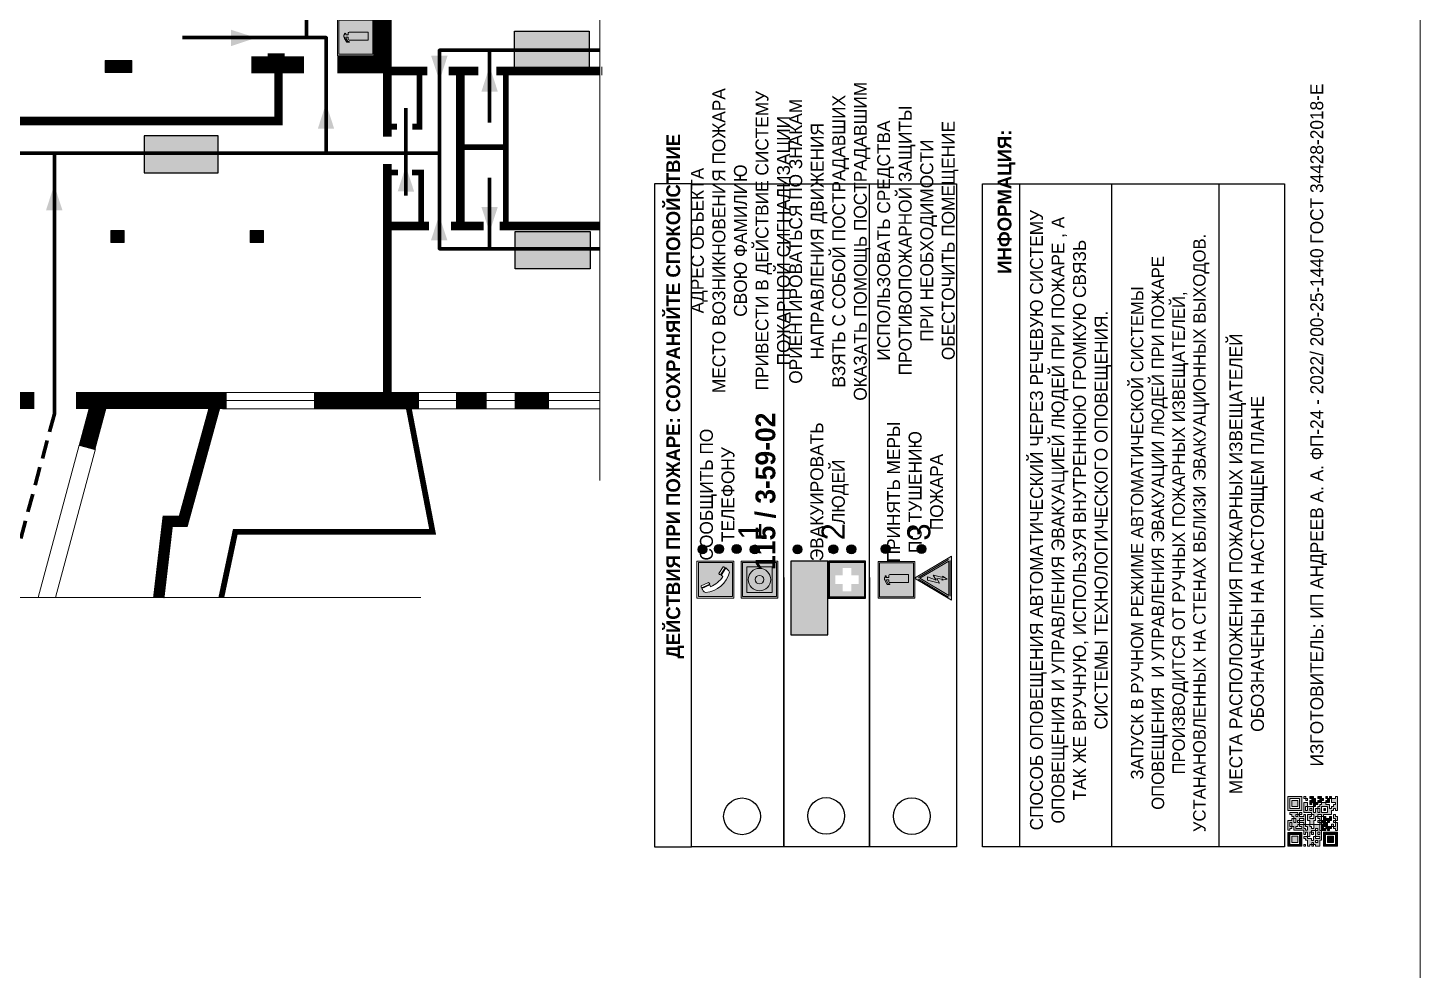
# Model space of a CAD drawing. Header units: millimetres. Extents: x 13114 to 67229, y 22859 to 38520.
# Drawn here: x 20644.9 to 20946.7, y 35564.2 to 35768.5 of the extents above; entities that cross this region are included whole.
import ezdxf

# ---------------------------------------------------------------- set-up
doc = ezdxf.new("R2010")
doc.units = ezdxf.units.MM
doc.linetypes.add('{ Wide Dash }', pattern=[12, 4, -2, 4, -2])
doc.layers.add('План_Штампы', color=7, linetype='Continuous')
doc.styles.add('обычный', font='arial.ttf')

# ---------------------------------------------------------------- blocks, each defined once
blk = doc.blocks.new('A$C32E8229D')
at = {"true_color": 0xffffff}
blk.add_hatch(color=7, dxfattribs=at).paths.add_polyline_path([(0, 0), (0, -8), (16, -8), (16, 0)])
h = blk.add_hatch(color=126)
h.paths.add_polyline_path([(0.2, -0.2), (15.8, -0.2), (15.8, -7.8), (0.2, -7.8)])
h.paths.add_polyline_path([(13.49, -2.05), (12.08, -2.05), (11.37, -2.63, 0.162397), (11.29, -2.84), (11.29, -3.63), (10.35, -3.63), (10.35, -4.05), (11.68, -4.05), (11.68, -3.48), (12.26, -4.28), (11.29, -5.1), (11.29, -6.78), (11.85, -6.78), (11.85, -5.44), (12.8, -4.64), (12.8, -5.94), (14.46, -5.94), (14.46, -5.39), (13.45, -5.39), (13.45, -3.97), (12.46, -2.59), (13.15, -2.59), (13.69, -3.34), (14.18, -3)], flags=16)
h.paths.add_polyline_path([(10.74, -1.82, 1), (11.8, -1.82, 1)], flags=16)
h.paths.add_polyline_path([(9.39, -3.59), (5.99, -3.59), (6.56, -3.03), (5.91, -3.03), (5.1, -3.83), (5.91, -4.64), (6.56, -4.64), (5.99, -4.09), (9.39, -4.09)], flags=16)
h.paths.add_polyline_path([(4.29, -1.08), (1.72, -1.08), (1.72, -6.6), (4.29, -6.6)], flags=16)
at = {"color": 126}
blk.add_lwpolyline([(16, -8), (0, -8), (0, 0), (16, 0)], close=True, dxfattribs=at)
blk = doc.blocks.new('A$C3E6D3DDE')
at = {"lineweight": 5}
h = blk.add_hatch(color=40, dxfattribs=at)
h.paths.add_polyline_path([(24.1, 1.45), (16.46, -11.35), (31.74, -11.35)])
h.paths.add_polyline_path([(24.09, -0.46), (30.03, -10.41), (18.14, -10.41)], flags=16)
h.paths.add_polyline_path([(24.54, -3.08), (23.41, -6.02), (25.13, -5.01), (24.33, -8.5), (24.82, -8.27), (23.79, -9.86), (23.4, -8.04), (23.8, -8.43), (24.04, -6.29), (22.39, -7.25), (23.44, -3.08)], flags=0)
h = blk.add_hatch(color=256, dxfattribs=at)
h.paths.add_polyline_path([(24.37, 0.03, 0.567511), (23.82, 0.03), (17.59, -10.4, 0.582454), (17.86, -10.88), (30.32, -10.88, 0.582149), (30.6, -10.4)])
h.paths.add_polyline_path([(24.09, -0.46), (18.14, -10.41), (30.03, -10.41)], flags=16)
h.paths.add_polyline_path([(24.54, -3.08), (23.41, -6.02), (25.13, -5.01), (24.33, -8.5), (24.82, -8.27), (23.79, -9.86), (23.4, -8.04), (23.8, -8.43), (24.04, -6.29), (22.39, -7.25), (23.44, -3.08)], flags=0)
h = blk.add_hatch(color=40, dxfattribs=at)
h.paths.add_polyline_path([(24.09, -0.46), (18.14, -10.41), (30.03, -10.41)])
h.paths.add_polyline_path([(24.82, -8.27), (23.79, -9.86), (23.4, -8.04), (23.8, -8.43), (24.04, -6.29), (22.39, -7.25), (23.44, -3.08), (24.54, -3.08), (23.41, -6.02), (25.13, -5.01), (24.33, -8.5)], flags=16)
at = {"color": 40, "lineweight": 5}
for p, q in [((16.46, -11.35), (24.1, 1.45)), ((24.1, 1.45), (31.74, -11.35))]:
    blk.add_line(p, q, dxfattribs=at)
at = {"lineweight": 5}
for p, q in [((17.59, -10.4), (23.82, 0.03)), ((24.37, 0.03), (30.6, -10.4)), ((18.14, -10.41), (24.09, -0.46)), ((23.44, -3.08), (22.39, -7.25)), ((23.41, -6.02), (24.54, -3.08)), ((24.54, -3.08), (23.44, -3.08)), ((24.09, -0.46), (30.03, -10.41)), ((22.39, -7.25), (24.04, -6.29)), ((23.8, -8.43), (23.4, -8.04)), ((23.4, -8.04), (23.79, -9.86)), ((25.13, -5.01), (23.41, -6.02)), ((23.79, -9.86), (24.82, -8.27)), ((24.04, -6.29), (23.8, -8.43)), ((24.33, -8.5), (25.13, -5.01)), ((24.82, -8.27), (24.33, -8.5)), ((17.86, -10.88), (30.32, -10.88)), ((18.14, -10.41), (30.03, -10.41))]:
    blk.add_line(p, q, dxfattribs=at)
at = {"color": 50, "lineweight": 5}
blk.add_line((31.74, -11.35), (16.46, -11.35), dxfattribs=at)
blk = doc.blocks.new('A$C456E1F9C')
at = {"lineweight": 5}
h = blk.add_hatch(color=242, dxfattribs=at)
h.paths.add_polyline_path([(0.51, -1.47), (0.51, -13.26), (12.29, -13.26), (12.29, -1.47)])
h.paths.add_polyline_path([(5.42, -4.95, -0.254479), (4.78, -5.4), (3.52, -2.53, -0.209735), (4.23, -2.4)], flags=16)
h.paths.add_polyline_path([(8.53, -8.6), (10.87, -10.17), (10.54, -10.76), (8.03, -9.13, -0.192251)], flags=16)
h.paths.add_polyline_path([(4.61, -5.49, 0.005518), (3.87, -5.72, 0.128647), (7.49, -10.01, 0.00809), (7.83, -9.33), (10.47, -10.97, -0.16736), (8.99, -12.25, -0.327862), (1.95, -3.95, -0.166952), (3.36, -2.62)], flags=16)
at = {"color": 242, "lineweight": 5}
for p, q in [((0, -13.77), (0, -0.97)), ((12.8, -0.97), (0, -0.97)), ((4.61, -5.49), (3.36, -2.62)), ((3.52, -2.53), (4.78, -5.4)), ((4.23, -2.4), (5.42, -4.95)), ((12.8, -13.77), (12.8, -0.97)), ((7.83, -9.33), (10.47, -10.97)), ((8.03, -9.13), (10.54, -10.76)), ((10.81, -10.12), (8.53, -8.6)), ((0, -13.77), (12.8, -13.77)), ((10.54, -10.76), (10.8, -10.3)), ((10.8, -10.3), (10.81, -10.12))]:
    blk.add_line(p, q, dxfattribs=at)
blk.add_lwpolyline([(0.51, -1.47), (12.29, -1.47), (12.29, -13.26), (0.51, -13.26)], close=True, dxfattribs=at)
for centre, radius, start, end in [((4.59, -5.34), 2.99, 114.2845, 152.1974), ((11.12, -3.31), 9.19, 183.9915, 256.6009), ((4.02, -3.27), 0.891, 76.3284, 123.7092), ((14.98, -39.1), 35.17, 107.1487, 108.4135), ((13.86, -0.94), 11.08, 205.5536, 234.8762), ((4.68, -4.59), 0.824, 276.9621, 334.0723), ((-13.31, 0.8), 23.44, 332.5487, 334.4027), ((8.94, -9.5), 0.989, 114.4092, 157.9388), ((7.87, -9.46), 3, 291.9291, 329.9329)]:
    blk.add_arc(centre, radius, start, end, dxfattribs=at)
blk = doc.blocks.new('A$C54414219')
at = {"true_color": 0xffffff}
h = blk.add_hatch(color=7, dxfattribs=at)
h.paths.add_polyline_path([(2.39, -9.45), (2.39, -18.3), (11.23, -18.3), (11.23, -9.45)], flags=0)
h.paths.add_polyline_path([(10.71, -13.87, -1), (2.92, -13.87, -1)], flags=0)
h.paths.add_polyline_path([(8.3, -13.87, -1), (5.33, -13.87, -1)], flags=0)
h.paths.add_polyline_path([(0.41, -7.47), (0.41, -20.27), (13.21, -20.27), (13.21, -7.47)])
h.paths.add_polyline_path([(0.92, -19.77), (12.71, -19.77), (12.71, -7.98), (0.92, -7.98)], flags=16)
h.paths.add_polyline_path([(11.23, -9.45), (11.23, -18.3), (2.39, -18.3), (2.39, -9.45)], flags=0)
at = {"lineweight": 5}
h = blk.add_hatch(color=242, dxfattribs=at)
h.paths.add_polyline_path([(12.71, -7.98), (0.92, -7.98), (0.92, -19.77), (12.71, -19.77)])
h.paths.add_polyline_path([(11.23, -18.3), (2.39, -18.3), (2.39, -9.45), (11.23, -9.45)], flags=16)
h.paths.add_polyline_path([(10.71, -13.87, -1), (2.92, -13.87, -1)], flags=0)
h.paths.add_polyline_path([(8.3, -13.87, -1), (5.33, -13.87, -1)], flags=0)
at = {"true_color": 0xffffff}
h = blk.add_hatch(color=7, dxfattribs=at)
h.paths.add_polyline_path([(2.39, -9.45), (2.39, -18.3), (11.23, -18.3), (11.23, -9.45)])
h.paths.add_polyline_path([(10.71, -13.87, -1), (2.92, -13.87, -1)], flags=16)
h.paths.add_polyline_path([(8.3, -13.87, -1), (5.33, -13.87, -1)], flags=0)
at = {"lineweight": 5}
h = blk.add_hatch(color=242, dxfattribs=at)
h.paths.add_polyline_path([(2.92, -13.87, 1), (10.71, -13.87, 1)])
h.paths.add_polyline_path([(8.3, -13.87, -1), (5.33, -13.87, -1)], flags=16)
at = {"color": 242, "lineweight": 5}
for p, q in [((0.41, -20.27), (0.41, -7.47)), ((0.41, -7.47), (13.21, -7.47)), ((0.41, -7.47), (13.21, -7.47)), ((13.21, -20.27), (13.21, -7.47)), ((0.41, -20.27), (13.21, -20.27))]:
    blk.add_line(p, q, dxfattribs=at)
for points in [[(0.92, -7.98), (12.71, -7.98), (12.71, -19.77), (0.92, -19.77)], [(2.39, -9.45), (11.23, -9.45), (11.23, -18.3), (2.39, -18.3)]]:
    blk.add_lwpolyline(points, close=True, dxfattribs=at)
for radius in [3.89, 1.49]:
    blk.add_circle((6.81, -13.87), radius, dxfattribs=at)
blk = doc.blocks.new('A$C18900ED3')
h = blk.add_hatch(color=126)
h.paths.add_polyline_path([(-0.18, -0.18), (-7.02, -0.18), (-7.02, -7.02), (-0.18, -7.02)])
h.paths.add_polyline_path([(-5.89, -4.46), (-5.89, -2.77), (-4.46, -2.77), (-4.46, -1.31), (-2.77, -1.31), (-2.77, -2.77), (-1.33, -2.77), (-1.33, -4.46), (-2.77, -4.46), (-2.77, -5.89), (-4.46, -5.89), (-4.46, -4.46)], flags=16)
at = {"color": 126}
for p, q in [((-7.2, 0), (-7.2, -7.2)), ((0, 0), (-7.2, 0)), ((0, -7.2), (0, 0)), ((-7.02, -7.02), (-7.02, -0.18)), ((-7.02, -0.18), (-0.18, -0.18)), ((-0.18, -0.18), (-0.18, -7.02)), ((-7.2, -7.2), (0, -7.2)), ((-0.18, -7.02), (-7.02, -7.02))]:
    blk.add_line(p, q, dxfattribs=at)
blk = doc.blocks.new('A$C3AD82952')
at = {"true_color": 0xf5f5ff}
h = blk.add_hatch(color=7, dxfattribs=at)
h.dxf.hatch_style = 1
h.paths.add_polyline_path([(8.21, 8.73, 0.414214), (7.89, 9.05), (7.22, 9.05), (7.22, 9.92), (7.59, 9.92, 1), (7.57, 10.36), (7.22, 10.36), (7.22, 10.6), (6.43, 10.6), (6.43, 10.36), (6.01, 10.36), (4.74, 9.59), (4.74, 8.69), (4.98, 8.73), (4.98, 9.26), (6.12, 9.91), (6.43, 9.91), (6.43, 9.05), (5.76, 9.05, 0.414214), (5.44, 8.73), (5.44, 2.2), (8.21, 2.2)], flags=0)
h.paths.add_polyline_path([(12.8, 12.8), (0, 12.8), (0, 0), (12.8, 0)])
h.paths.add_polyline_path([(0.51, 12.29), (12.29, 12.29), (12.29, 0.51), (0.51, 0.51)], flags=16)
h.paths.add_polyline_path([(4.74, 9.59), (6.01, 10.36), (6.43, 10.36), (6.43, 10.6), (7.22, 10.6), (7.22, 10.36), (7.59, 10.36, -0.94586), (7.59, 9.92), (7.22, 9.92), (7.22, 9.05), (7.89, 9.05, -0.414214), (8.21, 8.73), (8.21, 2.2), (5.44, 2.2), (5.44, 8.73, -0.414214), (5.76, 9.05), (6.43, 9.05), (6.43, 9.91), (6.12, 9.91), (4.98, 9.26), (4.98, 8.73), (4.74, 8.69)], flags=0)
h = blk.add_hatch(color=242)
h.dxf.hatch_style = 1
h.paths.add_polyline_path([(12.29, 12.29), (0.51, 12.29), (0.51, 0.51), (12.29, 0.51)])
h.paths.add_polyline_path([(4.74, 8.69), (4.74, 9.59), (6.01, 10.36), (6.43, 10.36), (6.43, 10.6), (7.22, 10.6), (7.22, 10.36), (7.59, 10.36, -0.94586), (7.59, 9.92), (7.22, 9.92), (7.22, 9.05), (7.89, 9.05, -0.414214), (8.21, 8.73), (8.21, 2.2), (5.44, 2.2), (5.44, 8.73, -0.414214), (5.76, 9.05), (6.43, 9.05), (6.43, 9.91), (6.12, 9.91), (4.98, 9.26), (4.98, 8.73)], flags=16)
h = blk.add_hatch(color=7, dxfattribs=at)
h.dxf.hatch_style = 1
h.paths.add_polyline_path([(8.21, 8.73, 0.414214), (7.89, 9.05), (7.22, 9.05), (7.22, 9.92), (7.59, 9.92, 1), (7.57, 10.36), (7.22, 10.36), (7.22, 10.6), (6.43, 10.6), (6.43, 10.36), (6.01, 10.36), (4.74, 9.59), (4.74, 8.69), (4.98, 8.73), (4.98, 9.26), (6.12, 9.91), (6.43, 9.91), (6.43, 9.05), (5.76, 9.05, 0.414214), (5.44, 8.73), (5.44, 2.2), (8.21, 2.2)])
at = {"color": 242, "lineweight": 5}
for p, q in [((0, 0), (0, 12.8)), ((0, 12.8), (12.8, 12.8)), ((6.01, 10.36), (4.74, 9.59)), ((4.98, 9.26), (6.12, 9.91)), ((6.01, 10.36), (6.43, 10.36)), ((6.12, 9.91), (6.43, 9.91)), ((7.22, 10.6), (6.43, 10.6)), ((6.43, 10.6), (6.43, 10.36)), ((6.43, 9.91), (6.43, 9.05)), ((7.22, 10.36), (7.22, 10.6)), ((7.59, 10.36), (7.22, 10.36)), ((7.22, 9.05), (7.22, 9.92)), ((7.59, 9.92), (7.22, 9.92)), ((12.8, 0), (12.8, 12.8)), ((4.74, 9.59), (4.74, 8.69)), ((4.74, 8.69), (4.98, 8.73)), ((4.98, 8.73), (4.98, 9.26)), ((5.44, 2.2), (5.44, 8.73)), ((5.76, 9.05), (6.43, 9.05)), ((7.89, 9.05), (7.22, 9.05)), ((8.21, 2.2), (8.21, 8.73)), ((0, 0), (12.8, 0)), ((5.44, 2.2), (8.21, 2.2))]:
    blk.add_line(p, q, dxfattribs=at)
blk.add_lwpolyline([(0.51, 12.29), (12.29, 12.29), (12.29, 0.51), (0.51, 0.51)], close=True, dxfattribs=at)
for centre, radius, start, end in [((7.58, 10.14), 0.223, 273.1875, 86.8125), ((5.76, 8.73), 0.32, 90, 180), ((7.89, 8.73), 0.32, 0, 90)]:
    blk.add_arc(centre, radius, start, end, dxfattribs=at)
blk = doc.blocks.new('QR')
at = {"lineweight": 0}
h = blk.add_hatch(color=256, dxfattribs=at)
h.dxf.hatch_style = 1
h.paths.add_polyline_path([(9241.16, 2687.38), (9242.01, 2687.38), (9242.01, 2687.83), (9241.59, 2687.83), (9241.59, 2688.68), (9239.45, 2688.68), (9239.45, 2688.25), (9239.86, 2688.25), (9239.86, 2687.83), (9240.29, 2687.83), (9240.29, 2688.25), (9241.16, 2688.25), (9241.16, 2687.83), (9240.29, 2687.83), (9240.29, 2687.38), (9239.45, 2687.38), (9239.45, 2685.22), (9238.57, 2685.22), (9238.57, 2684.8), (9239.02, 2684.8), (9239.02, 2684.37), (9238.13, 2684.37), (9238.13, 2683.92), (9239.02, 2683.92), (9239.02, 2683.5), (9239.44, 2683.5), (9239.44, 2682.64), (9239.87, 2682.64), (9239.87, 2682.18), (9239.44, 2682.18), (9239.44, 2682.64), (9238.13, 2682.64), (9238.13, 2681.76), (9237.71, 2681.76), (9237.71, 2682.64), (9238.13, 2682.64), (9238.13, 2683.07), (9237.27, 2683.07), (9237.27, 2683.51), (9237.71, 2683.51), (9237.71, 2684.37), (9238.13, 2684.37), (9238.13, 2685.22), (9237.71, 2685.22), (9237.71, 2684.8), (9237.28, 2684.8), (9237.28, 2684.38), (9235.98, 2684.38), (9235.98, 2683.92), (9236.4, 2683.92), (9236.4, 2683.49), (9236.84, 2683.49), (9236.84, 2683.07), (9236.4, 2683.07), (9236.4, 2682.64), (9235.98, 2682.64), (9235.98, 2681.76), (9237.29, 2681.76), (9237.29, 2681.33), (9239.43, 2681.33), (9239.43, 2681.76), (9240.74, 2681.76), (9240.74, 2683.05), (9239.87, 2683.05), (9239.87, 2683.5), (9240.29, 2683.5), (9240.29, 2683.91), (9240.74, 2683.91), (9240.74, 2684.81), (9240.29, 2684.81), (9240.29, 2684.79), (9240.29, 2684.37), (9239.45, 2684.37), (9239.45, 2684.8), (9239.87, 2684.8), (9239.87, 2685.21), (9240.74, 2685.21), (9240.74, 2686.1), (9240.29, 2686.1), (9240.29, 2685.64), (9239.86, 2685.64), (9239.86, 2686.95), (9240.29, 2686.95), (9240.29, 2686.52), (9240.74, 2686.52), (9240.74, 2686.1), (9241.16, 2686.1), (9241.16, 2686.53), (9241.59, 2686.53), (9241.59, 2686.1), (9242.02, 2686.1), (9242.02, 2685.21), (9241.59, 2685.21), (9241.59, 2686.1), (9241.16, 2686.1), (9241.16, 2685.21), (9240.74, 2685.21), (9240.74, 2684.81), (9242.89, 2684.81), (9242.89, 2685.22), (9242.47, 2685.22), (9242.47, 2686.11), (9242.89, 2686.11), (9242.89, 2686.52), (9242.46, 2686.52), (9242.46, 2686.95), (9242.89, 2686.95), (9242.89, 2686.52), (9243.32, 2686.52), (9243.32, 2688.26), (9242.9, 2688.26), (9242.9, 2687.83), (9242.47, 2687.83), (9242.47, 2687.38), (9242.01, 2687.38), (9242.01, 2686.94), (9241.16, 2686.94)])
h.paths.add_polyline_path([(9239.02, 2682.18), (9239.02, 2681.76), (9238.54, 2681.76), (9238.54, 2682.18)], flags=16)
h.paths.add_polyline_path([(9237.27, 2682.65), (9237.27, 2682.19), (9236.83, 2682.19), (9236.83, 2682.65)], flags=16)
h = blk.add_hatch(color=256, dxfattribs=at)
h.dxf.hatch_style = 1
h.paths.add_polyline_path([(9238.15, 2687.83), (9236.83, 2687.83), (9236.83, 2686.52), (9238.15, 2686.52)], flags=0)
h.paths.add_polyline_path([(9239.01, 2685.65), (9239.01, 2688.68), (9235.98, 2688.68), (9235.98, 2685.65)])
h.paths.add_polyline_path([(9236.41, 2686.1), (9236.41, 2688.26), (9238.56, 2688.26), (9238.56, 2686.1)], flags=16)
h.paths.add_polyline_path([(9236.83, 2686.52), (9236.83, 2687.83), (9238.15, 2687.83), (9238.15, 2686.52)], flags=0)
h = blk.add_hatch(color=256, dxfattribs=at)
h.dxf.hatch_style = 1
h.paths.add_polyline_path([(9243.32, 2686.11), (9242.89, 2686.11), (9242.89, 2685.64), (9243.32, 2685.64)])
h.paths.add_polyline_path([(9239.02, 2683.07), (9239.02, 2683.5), (9238.56, 2683.5), (9238.56, 2683.07)])
h.paths.add_polyline_path([(9236.4, 2684.8), (9236.4, 2685.22), (9235.98, 2685.22), (9235.98, 2684.8)])
h.paths.add_polyline_path([(9236.4, 2683.07), (9236.4, 2683.49), (9235.98, 2683.49), (9235.98, 2683.07)])
h = blk.add_hatch(color=256, dxfattribs=at)
h.dxf.hatch_style = 1
h.paths.add_polyline_path([(9238.15, 2686.52), (9238.15, 2687.83), (9236.83, 2687.83), (9236.83, 2686.52)])
h.paths.add_polyline_path([(9245.91, 2686.52), (9245.91, 2687.83), (9244.59, 2687.83), (9244.59, 2686.52)], flags=0)
h.paths.add_polyline_path([(9246.77, 2685.65), (9246.77, 2688.68), (9243.74, 2688.68), (9243.74, 2685.65)])
h.paths.add_polyline_path([(9244.17, 2686.1), (9244.17, 2688.26), (9246.32, 2688.26), (9246.32, 2686.1)], flags=16)
h.paths.add_polyline_path([(9244.59, 2686.52), (9244.59, 2687.83), (9245.91, 2687.83), (9245.91, 2686.52)], flags=0)
h = blk.add_hatch(color=256, dxfattribs=at)
h.dxf.hatch_style = 1
h.paths.add_polyline_path([(9240.75, 2681.76), (9240.75, 2681.35), (9241.17, 2681.35), (9241.17, 2681.76)])
h.paths.add_polyline_path([(9241.6, 2682.18), (9241.17, 2682.18), (9241.17, 2681.76), (9241.6, 2681.76)])
h.paths.add_polyline_path([(9242.47, 2681.34), (9242.47, 2682.19), (9242.02, 2682.19), (9242.02, 2681.76), (9241.6, 2681.76), (9241.6, 2681.34)])
h.paths.add_polyline_path([(9239.87, 2678.3), (9239.44, 2678.3), (9239.44, 2677.89), (9241.17, 2677.89), (9241.17, 2678.3), (9240.28, 2678.3), (9240.28, 2678.73), (9239.87, 2678.73)])
h.paths.add_polyline_path([(9240.75, 2678.73), (9240.75, 2679.19), (9240.28, 2679.19), (9240.28, 2678.73)])
h.paths.add_polyline_path([(9241.6, 2678.73), (9241.17, 2678.73), (9241.17, 2678.3), (9241.6, 2678.3)])
h.paths.add_polyline_path([(9242.02, 2678.3), (9241.6, 2678.3), (9241.6, 2677.89), (9242.48, 2677.89), (9242.48, 2678.31), (9242.9, 2678.31), (9242.9, 2678.73), (9242.02, 2678.73)])
h.paths.add_polyline_path([(9246.36, 2684.37), (9246.36, 2684.79), (9245.93, 2684.79), (9245.93, 2684.37)])
h.paths.add_polyline_path([(9246.78, 2685.2), (9246.36, 2685.2), (9246.36, 2684.79), (9246.78, 2684.79)])
h.paths.add_polyline_path([(9245.91, 2687.83), (9244.59, 2687.83), (9244.59, 2686.52), (9245.91, 2686.52)])
h = blk.add_hatch(color=256, dxfattribs=at)
h.dxf.hatch_style = 1
h.paths.add_polyline_path([(9243.32, 2682.64), (9243.32, 2683.07), (9244.62, 2683.07), (9244.62, 2684.37), (9243.74, 2684.37), (9243.74, 2684.8), (9244.62, 2684.8), (9244.62, 2684.37), (9245.48, 2684.37), (9245.48, 2685.22), (9243.32, 2685.22), (9243.32, 2683.5), (9242.89, 2683.5), (9242.89, 2683.06), (9242.01, 2683.06), (9242.01, 2683.91), (9242.47, 2683.91), (9242.47, 2683.5), (9242.89, 2683.5), (9242.89, 2684.38), (9241.59, 2684.38), (9241.59, 2683.91), (9240.74, 2683.91), (9240.74, 2683.05), (9241.59, 2683.05), (9241.59, 2682.64), (9242.47, 2682.64), (9242.47, 2682.19), (9242.91, 2682.19), (9242.91, 2681.34), (9242.48, 2681.34), (9242.48, 2680.91), (9242.91, 2680.91), (9242.91, 2679.17), (9243.75, 2679.17), (9243.75, 2678.73), (9244.2, 2678.73), (9244.2, 2678.3), (9243.75, 2678.3), (9243.75, 2677.88), (9246.78, 2677.88), (9246.78, 2678.3), (9246.35, 2678.3), (9246.35, 2679.19), (9245.48, 2679.19), (9245.48, 2678.31), (9245.05, 2678.31), (9245.05, 2678.73), (9244.62, 2678.73), (9244.62, 2679.19), (9244.2, 2679.19), (9244.2, 2679.61), (9245.05, 2679.61), (9245.05, 2680.46), (9245.48, 2680.46), (9245.48, 2681.34), (9245.04, 2681.34), (9245.04, 2681.76), (9244.63, 2681.76), (9244.63, 2682.19), (9244.21, 2682.19), (9244.21, 2681.76), (9243.32, 2681.76), (9243.32, 2682.19), (9244.21, 2682.19), (9244.21, 2682.64)])
h.paths.add_polyline_path([(9243.75, 2683.49), (9243.75, 2683.92), (9244.21, 2683.92), (9244.21, 2683.49)], flags=16)
h.paths.add_polyline_path([(9243.32, 2681.34), (9244.63, 2681.34), (9244.63, 2680.04), (9243.32, 2680.04)], flags=16)
h.paths.add_polyline_path([(9243.76, 2680.89), (9244.18, 2680.89), (9244.18, 2680.48), (9243.76, 2680.48)], flags=0)
h = blk.add_hatch(color=256, dxfattribs=at)
h.dxf.hatch_style = 1
h.paths.add_polyline_path([(9246.36, 2683.07), (9246.78, 2683.07), (9246.78, 2683.92), (9246.36, 2683.92), (9246.36, 2683.49), (9245.92, 2683.49), (9245.92, 2683.92), (9245.06, 2683.92), (9245.06, 2683.49), (9245.48, 2683.49), (9245.48, 2683.07), (9244.62, 2683.07), (9244.62, 2682.65), (9245.05, 2682.65), (9245.05, 2682.18), (9245.48, 2682.18), (9245.48, 2682.65), (9246.36, 2682.65)])
h.paths.add_polyline_path([(9246.78, 2682.18), (9246.36, 2682.18), (9246.36, 2681.75), (9245.92, 2681.75), (9245.92, 2682.18), (9245.48, 2682.18), (9245.48, 2681.34), (9245.48, 2681.34), (9245.94, 2681.34), (9245.94, 2680.91), (9246.36, 2680.91), (9246.36, 2681.34), (9246.78, 2681.34)])
h = blk.add_hatch(color=256, dxfattribs=at)
h.dxf.hatch_style = 1
h.paths.add_polyline_path([(9235.98, 2680.9), (9235.98, 2677.86), (9239.02, 2677.86), (9239.02, 2680.9)])
h.paths.add_polyline_path([(9238.57, 2680.48), (9238.57, 2678.32), (9236.41, 2678.32), (9236.41, 2680.48)], flags=16)
h.paths.add_polyline_path([(9238.15, 2680.05), (9238.15, 2678.74), (9236.83, 2678.74), (9236.83, 2680.05)], flags=0)
h = blk.add_hatch(color=256, dxfattribs=at)
h.dxf.hatch_style = 1
h.paths.add_polyline_path([(9238.15, 2680.05), (9236.83, 2680.05), (9236.83, 2678.74), (9238.15, 2678.74)])
h = blk.add_hatch(color=256, dxfattribs=at)
h.dxf.hatch_style = 1
h.paths.add_polyline_path([(9242.02, 2680.46), (9242.48, 2680.46), (9242.48, 2680.91), (9241.58, 2680.91), (9241.58, 2681.35), (9241.17, 2681.35), (9241.17, 2680.91), (9240.75, 2680.91), (9240.75, 2681.33), (9239.43, 2681.33), (9239.43, 2680.46), (9239.86, 2680.46), (9239.86, 2680.92), (9240.3, 2680.92), (9240.3, 2680.46), (9239.86, 2680.46), (9239.86, 2680.04), (9239.44, 2680.04), (9239.44, 2679.62), (9239.86, 2679.62), (9239.86, 2679.19), (9240.29, 2679.19), (9240.29, 2680.03), (9241.18, 2680.03), (9241.18, 2680.47), (9241.6, 2680.47), (9241.6, 2680.03), (9241.18, 2680.03), (9241.18, 2679.61), (9241.6, 2679.61), (9241.6, 2679.19), (9242.47, 2679.19), (9242.47, 2679.6), (9242.02, 2679.6)])
h = blk.add_hatch(color=256, dxfattribs=at)
h.dxf.hatch_style = 1
h.paths.add_polyline_path([(9244.18, 2680.48), (9244.18, 2680.89), (9243.76, 2680.89), (9243.76, 2680.48)])
h = blk.add_hatch(color=256, dxfattribs=at)
h.dxf.hatch_style = 1
h.paths.add_polyline_path([(9245.93, 2680.04), (9245.93, 2680.46), (9245.48, 2680.46), (9245.48, 2679.62), (9246.35, 2679.62), (9246.35, 2680.04)])
h.paths.add_polyline_path([(9246.78, 2680.04), (9246.78, 2680.46), (9246.35, 2680.46), (9246.35, 2680.04)])
h.paths.add_polyline_path([(9246.78, 2679.18), (9246.78, 2679.62), (9246.35, 2679.62), (9246.35, 2679.18)])
for points in [[(9237.71, 2685.22), (9238.13, 2685.22), (9238.13, 2684.37), (9237.71, 2684.37), (9237.71, 2683.51), (9237.27, 2683.51), (9237.27, 2683.07), (9238.13, 2683.07), (9238.13, 2682.64), (9237.71, 2682.64), (9237.71, 2681.76), (9238.13, 2681.76), (9238.13, 2682.64), (9239.44, 2682.64), (9239.44, 2683.5), (9239.02, 2683.5), (9239.02, 2683.07), (9238.56, 2683.07), (9238.56, 2683.5), (9239.02, 2683.5), (9239.02, 2683.92), (9238.13, 2683.92), (9238.13, 2684.37), (9239.02, 2684.37), (9239.02, 2684.8), (9238.57, 2684.8), (9238.57, 2685.22), (9239.45, 2685.22), (9239.45, 2687.38), (9240.29, 2687.38), (9240.29, 2687.83), (9239.86, 2687.83), (9239.86, 2688.25), (9239.45, 2688.25), (9239.45, 2688.68), (9241.59, 2688.68), (9241.59, 2687.83), (9242.01, 2687.83), (9242.01, 2687.38), (9242.47, 2687.38), (9242.47, 2687.83), (9242.9, 2687.83), (9242.9, 2688.26), (9243.32, 2688.26), (9243.32, 2686.52), (9242.89, 2686.52), (9242.89, 2686.11), (9243.32, 2686.11), (9243.32, 2685.64), (9242.89, 2685.64), (9242.89, 2686.11), (9242.47, 2686.11), (9242.47, 2685.22), (9242.89, 2685.22), (9242.89, 2684.81), (9240.74, 2684.81), (9240.74, 2683.91), (9241.59, 2683.91), (9241.59, 2684.38), (9242.89, 2684.38), (9242.89, 2683.5), (9242.47, 2683.5), (9242.47, 2683.91), (9242.01, 2683.91), (9242.01, 2683.06), (9242.89, 2683.06), (9242.89, 2683.5), (9243.32, 2683.5), (9243.32, 2685.22), (9245.48, 2685.22), (9245.48, 2684.37), (9244.62, 2684.37), (9244.62, 2683.07), (9245.48, 2683.07), (9245.48, 2683.49), (9245.06, 2683.49), (9245.06, 2683.92), (9245.92, 2683.92), (9245.92, 2683.49), (9246.36, 2683.49), (9246.36, 2683.92), (9246.78, 2683.92), (9246.78, 2683.07), (9246.36, 2683.07), (9246.36, 2682.65), (9245.48, 2682.65), (9245.48, 2682.18), (9245.92, 2682.18), (9245.92, 2681.75), (9246.36, 2681.75), (9246.36, 2682.18), (9246.78, 2682.18), (9246.78, 2681.34), (9246.36, 2681.34), (9246.36, 2680.91), (9245.94, 2680.91), (9245.94, 2681.34), (9245.48, 2681.34), (9245.48, 2680.46), (9245.93, 2680.46), (9245.93, 2680.04), (9246.35, 2680.04), (9246.35, 2680.46), (9246.78, 2680.46), (9246.78, 2680.04), (9246.78, 2680.04), (9246.35, 2680.04), (9246.35, 2679.62), (9246.78, 2679.62), (9246.78, 2679.18), (9246.35, 2679.18), (9246.35, 2678.3), (9246.78, 2678.3), (9246.78, 2677.88), (9243.75, 2677.88), (9243.75, 2678.3), (9244.2, 2678.3), (9244.2, 2678.73), (9243.75, 2678.73), (9243.75, 2679.17), (9242.91, 2679.17), (9242.91, 2680.91), (9242.48, 2680.91), (9242.48, 2680.46), (9242.02, 2680.46), (9242.02, 2679.6), (9242.47, 2679.6), (9242.47, 2679.19), (9241.6, 2679.19), (9241.6, 2679.61), (9241.18, 2679.61), (9241.18, 2680.03), (9240.29, 2680.03), (9240.29, 2679.19), (9240.75, 2679.19), (9240.75, 2678.73), (9240.28, 2678.73), (9240.28, 2678.3), (9241.17, 2678.3), (9241.17, 2678.73), (9241.6, 2678.73), (9241.6, 2678.3), (9242.02, 2678.3), (9242.02, 2678.73), (9242.9, 2678.73), (9242.9, 2678.31), (9242.48, 2678.31), (9242.48, 2677.89), (9241.6, 2677.89), (9241.6, 2678.3), (9241.17, 2678.3), (9241.17, 2677.89), (9239.44, 2677.89), (9239.44, 2678.3), (9239.87, 2678.3), (9239.87, 2678.73), (9240.28, 2678.73), (9240.28, 2679.19), (9240.29, 2679.19), (9239.86, 2679.19), (9239.86, 2679.62), (9239.44, 2679.62), (9239.44, 2680.04), (9239.86, 2680.04), (9239.86, 2680.46), (9239.43, 2680.46), (9239.43, 2681.33), (9237.29, 2681.33), (9237.29, 2681.76), (9235.98, 2681.76), (9235.98, 2682.64), (9236.4, 2682.64), (9236.4, 2683.07), (9235.98, 2683.07), (9235.98, 2683.49), (9236.4, 2683.49), (9236.4, 2683.92), (9235.98, 2683.92), (9235.98, 2684.38), (9237.28, 2684.38), (9237.28, 2684.8), (9237.71, 2684.8), (9237.71, 2685.22), (9237.92, 2685.22)], [(9240.74, 2686.1), (9240.74, 2686.52), (9240.29, 2686.52), (9240.29, 2686.95), (9239.86, 2686.95), (9239.86, 2685.64), (9240.29, 2685.64), (9240.29, 2686.1), (9240.74, 2686.1), (9240.74, 2686.52)], [(9240.74, 2683.05), (9240.74, 2681.76), (9239.43, 2681.76), (9239.43, 2681.33), (9240.75, 2681.33), (9240.75, 2681.35), (9240.75, 2680.91), (9241.17, 2680.91), (9241.17, 2681.35), (9241.58, 2681.35), (9241.58, 2680.91), (9242.48, 2680.91), (9242.48, 2681.34), (9242.91, 2681.34), (9242.91, 2682.19), (9242.47, 2682.19), (9242.47, 2682.64), (9241.59, 2682.64), (9241.59, 2683.05), (9240.74, 2683.05)], [(9240.74, 2685.21), (9239.87, 2685.21), (9239.87, 2684.8), (9239.45, 2684.8), (9239.45, 2684.37), (9240.29, 2684.37), (9240.29, 2684.79), (9240.29, 2684.81), (9240.74, 2684.81), (9240.74, 2685.21), (9239.87, 2685.21)], [(9240.74, 2683.91), (9240.29, 2683.91), (9240.29, 2683.5), (9239.87, 2683.5), (9239.87, 2683.05), (9240.74, 2683.05), (9240.74, 2683.91)], [(9244.62, 2683.07), (9243.32, 2683.07), (9243.32, 2682.64), (9244.21, 2682.64), (9244.21, 2682.19), (9243.32, 2682.19), (9243.32, 2681.76), (9244.21, 2681.76), (9244.21, 2682.19), (9244.63, 2682.19), (9244.63, 2681.76), (9245.04, 2681.76), (9245.04, 2681.34), (9245.48, 2681.34)], [(9244.62, 2684.37), (9244.62, 2684.8), (9243.74, 2684.8), (9243.74, 2684.37), (9244.62, 2684.37)], [(9245.48, 2682.18), (9245.05, 2682.18), (9245.05, 2682.65), (9244.62, 2682.65), (9244.62, 2683.07)], [(9239.86, 2680.46), (9239.86, 2680.92), (9240.3, 2680.92), (9240.3, 2680.46), (9239.86, 2680.46)], [(9241.6, 2681.76), (9242.02, 2681.76), (9242.02, 2682.19), (9242.47, 2682.19), (9242.47, 2681.34), (9241.6, 2681.34), (9241.6, 2681.76)], [(9245.48, 2680.46), (9245.05, 2680.46), (9245.05, 2679.61), (9244.2, 2679.61), (9244.2, 2679.19), (9244.62, 2679.19), (9244.62, 2678.73), (9245.05, 2678.73), (9245.05, 2678.31), (9245.48, 2678.31), (9245.48, 2679.19), (9246.35, 2679.19), (9246.35, 2679.07)], [(9245.48, 2682.18), (9245.48, 2681.34)], [(9246.35, 2679.62), (9245.48, 2679.62), (9245.48, 2680.46)], [(9245.48, 2680.46), (9245.48, 2679.62), (9246.35, 2679.62), (9246.35, 2680.04), (9245.93, 2680.04), (9245.93, 2680.46), (9245.48, 2680.46), (9245.48, 2679.62)], [(9246.35, 2679.62), (9246.35, 2679.18)]]:
    blk.add_lwpolyline(points, dxfattribs=at)
for points in [[(9235.98, 2685.65), (9239.01, 2685.65), (9239.01, 2688.68), (9235.98, 2688.68)], [(9236.41, 2688.26), (9238.56, 2688.26), (9238.56, 2686.1), (9236.41, 2686.1)], [(9236.83, 2687.83), (9238.15, 2687.83), (9238.15, 2686.52), (9236.83, 2686.52)], [(9240.29, 2687.83), (9241.16, 2687.83), (9241.16, 2688.25), (9240.29, 2688.25)], [(9240.29, 2688.25), (9241.16, 2688.25), (9241.16, 2687.83), (9240.29, 2687.83)], [(9241.16, 2686.1), (9240.74, 2686.1), (9240.74, 2685.21), (9241.16, 2685.21)], [(9242.01, 2687.38), (9241.16, 2687.38), (9241.16, 2686.94), (9242.01, 2686.94)], [(9241.16, 2687.38), (9242.01, 2687.38), (9242.01, 2686.94), (9241.16, 2686.94)], [(9241.16, 2686.53), (9241.59, 2686.53), (9241.59, 2686.1), (9241.16, 2686.1)], [(9241.59, 2686.1), (9242.02, 2686.1), (9242.02, 2685.21), (9241.59, 2685.21)], [(9242.89, 2686.52), (9242.46, 2686.52), (9242.46, 2686.95), (9242.89, 2686.95)], [(9243.74, 2685.65), (9246.77, 2685.65), (9246.77, 2688.68), (9243.74, 2688.68)], [(9244.17, 2688.26), (9246.32, 2688.26), (9246.32, 2686.1), (9244.17, 2686.1)], [(9244.59, 2687.83), (9245.91, 2687.83), (9245.91, 2686.52), (9244.59, 2686.52)], [(9235.98, 2684.8), (9236.4, 2684.8), (9236.4, 2685.22), (9235.98, 2685.22)], [(9236.4, 2683.07), (9236.84, 2683.07), (9236.84, 2683.49), (9236.4, 2683.49)], [(9243.75, 2683.92), (9244.21, 2683.92), (9244.21, 2683.49), (9243.75, 2683.49)], [(9245.93, 2684.79), (9246.36, 2684.79), (9246.36, 2684.37), (9245.93, 2684.37)], [(9246.36, 2685.2), (9246.78, 2685.2), (9246.78, 2684.79), (9246.36, 2684.79)], [(9235.98, 2677.86), (9239.02, 2677.86), (9239.02, 2680.9), (9235.98, 2680.9)], [(9236.41, 2680.48), (9238.57, 2680.48), (9238.57, 2678.32), (9236.41, 2678.32)], [(9236.83, 2682.19), (9237.27, 2682.19), (9237.27, 2682.65), (9236.83, 2682.65)], [(9236.83, 2680.05), (9238.15, 2680.05), (9238.15, 2678.74), (9236.83, 2678.74)], [(9238.54, 2682.18), (9239.02, 2682.18), (9239.02, 2681.76), (9238.54, 2681.76)], [(9239.44, 2682.64), (9239.87, 2682.64), (9239.87, 2682.18), (9239.44, 2682.18)], [(9240.75, 2681.76), (9241.17, 2681.76), (9241.17, 2681.35), (9240.75, 2681.35)], [(9241.17, 2682.18), (9241.6, 2682.18), (9241.6, 2681.76), (9241.17, 2681.76)], [(9241.18, 2680.03), (9241.6, 2680.03), (9241.6, 2680.47), (9241.18, 2680.47)], [(9243.32, 2680.04), (9244.63, 2680.04), (9244.63, 2681.34), (9243.32, 2681.34)], [(9243.76, 2680.89), (9244.18, 2680.89), (9244.18, 2680.48), (9243.76, 2680.48)]]:
    blk.add_lwpolyline(points, close=True, dxfattribs=at)

msp = doc.modelspace()

# ---------------------------------------------------------------- hatches: boundary and pattern name
at = {"lineweight": 0}
h = msp.add_hatch(color=256, dxfattribs=at)
h.dxf.hatch_style = 1
h.paths.add_polyline_path([(20661.69, 35758.84), (20664.56, 35758.84), (20664.56, 35761.44), (20661.69, 35761.44)])
h = msp.add_hatch(color=256, dxfattribs=at)
h.dxf.hatch_style = 1
h.paths.add_polyline_path([(20664.56, 35758.84), (20667.43, 35758.84), (20667.43, 35761.44), (20664.56, 35761.44)])
h = msp.add_hatch(color=256, dxfattribs=at)
h.dxf.hatch_style = 1
h.paths.add_polyline_path([(20662.91, 35721.99), (20665.78, 35721.99), (20665.78, 35724.59), (20662.91, 35724.59)])
h = msp.add_hatch(color=256, dxfattribs=at)
h.dxf.hatch_style = 1
h.paths.add_polyline_path([(20693.09, 35721.99), (20695.96, 35721.99), (20695.96, 35724.59), (20693.09, 35724.59)])
h = msp.add_hatch(color=256, dxfattribs=at)
h.dxf.hatch_style = 1
h.paths.add_polyline_path([(20791.13, 35654.49, 1), (20791.13, 35656.42, 1)])
h = msp.add_hatch(color=256, dxfattribs=at)
h.dxf.hatch_style = 1
h.paths.add_polyline_path([(20794.72, 35654.59, 1), (20794.72, 35656.52, 1)])
h = msp.add_hatch(color=256, dxfattribs=at)
h.dxf.hatch_style = 1
h.paths.add_polyline_path([(20798.53, 35654.55, 1), (20798.53, 35656.48, 1)])
h = msp.add_hatch(color=256, dxfattribs=at)
h.dxf.hatch_style = 1
h.paths.add_polyline_path([(20802.46, 35654.47, 1), (20802.46, 35656.4, 1)])
h = msp.add_hatch(color=256, dxfattribs=at)
h.dxf.hatch_style = 1
h.paths.add_polyline_path([(20811.72, 35654.48, 1), (20811.72, 35656.41, 1)])
h = msp.add_hatch(color=256, dxfattribs=at)
h.dxf.hatch_style = 1
h.paths.add_polyline_path([(20819.51, 35654.52, 1), (20819.51, 35656.45, 1)])
h = msp.add_hatch(color=256, dxfattribs=at)
h.dxf.hatch_style = 1
h.paths.add_polyline_path([(20823.41, 35654.51, 1), (20823.41, 35656.45, 1)])
h = msp.add_hatch(color=256, dxfattribs=at)
h.dxf.hatch_style = 1
h.paths.add_polyline_path([(20830.83, 35654.57, 1), (20830.83, 35656.51, 1)])
h = msp.add_hatch(color=256, dxfattribs=at)
h.dxf.hatch_style = 1
h.paths.add_polyline_path([(20838.6, 35654.58, 1), (20838.6, 35656.51, 1)])

# ---------------------------------------------------------------- linework, layer by layer
at = {"color": 5, "lineweight": 0}
msp.add_lwpolyline([(20346.69, 35553.23), (20946.69, 35553.23), (20946.69, 35948.23), (20346.69, 35948.23)], close=True, dxfattribs=at)
at = {"color": 126, "lineweight": 100, "true_color": 0x008754}
for points in [[(20710.12, 35811.53), (20710.12, 35794.08), (20705.29, 35794.08), (20705.29, 35766.41)], [(20678.41, 35766.41), (20709.59, 35766.41), (20709.59, 35741.4)], [(20438.06, 35741.4), (20734.1, 35741.4), (20734.1, 35763.69), (20768.85, 35763.69)], [(20744.96, 35763.69), (20744.96, 35748.02)], [(20726.83, 35751.14), (20726.83, 35732.21)], [(20650.65, 35684.83), (20650.65, 35741.4)], [(20768.85, 35720.65), (20734.1, 35720.65), (20734.1, 35741.4)], [(20744.96, 35720.65), (20744.96, 35736)]]:
    msp.add_lwpolyline(points, dxfattribs=at)
at = {"lineweight": 0}
for points in [[(20768.85, 35670.39), (20768.85, 35813.09)], [(20687.82, 35689.46), (20768.85, 35689.46)], [(20688, 35687.74), (20768.85, 35687.74)], [(20687.08, 35685.95), (20768.85, 35685.95)], [(20647.1, 35645), (20656.01, 35678.05)], [(20650.86, 35645), (20659.55, 35677.25)], [(20567.3, 35645), (20730.05, 35645)]]:
    msp.add_lwpolyline(points, dxfattribs=at)
for points, const_width in [([(20715.7, 35800.32), (20721.61, 35800.32), (20721.61, 35760.52), (20711.98, 35760.52)], 3.71), ([(20722.82, 35794.45), (20722.82, 35744.91)], 1.85), ([(20698.74, 35760.52), (20698.74, 35763.04)], 3.71), ([(20571.17, 35748.36), (20699.24, 35748.36), (20699.24, 35760.57)], 1.85), ([(20704.75, 35760.52), (20693.37, 35760.52)], 3.71), ([(20722.82, 35759.17), (20731.51, 35759.17)], 1.85), ([(20729.79, 35759.17), (20729.79, 35747.11), (20728.21, 35747.11)], 1.24), ([(20736.08, 35759.17), (20742.54, 35759.17)], 1.85), ([(20738.66, 35759.17), (20738.66, 35725.57)], 1.85), ([(20746.47, 35759.17), (20768.85, 35759.17)], 1.85), ([(20748.5, 35725.57), (20748.5, 35759.17)], 1.24), ([(20769.2, 35759.17), (20769.41, 35759.17)], 1.85), ([(20722.82, 35747.11), (20724.89, 35747.11)], 1.24), ([(20738.66, 35742.69), (20748.5, 35742.69)], 1.24), ([(20722.82, 35739.05), (20722.82, 35687.92)], 1.85), ([(20722.82, 35737.16), (20725.13, 35737.16)], 1.24), ([(20728.2, 35737.16), (20730.15, 35737.16), (20730.15, 35725.57)], 1.24), ([(20722.82, 35725.57), (20731.88, 35725.57)], 1.85), ([(20743.69, 35725.57), (20736.63, 35725.57)], 1.85), ([(20768.85, 35725.57), (20747.19, 35725.57)], 1.85), ([(20633.88, 35687.74), (20646.28, 35687.74)], 3.71), ([(20655.36, 35687.74), (20688, 35687.74)], 3.71), ([(20657.7, 35677.47), (20660.47, 35687.74)], 3.71), ([(20673.28, 35645), (20675.21, 35661.51), (20678.57, 35661.51), (20685.78, 35687.74)], 2.47), ([(20727.14, 35687.74), (20732.63, 35659.27), (20689.86, 35659.27), (20686.83, 35645)], 1.24), ([(20706.93, 35687.74), (20729.69, 35687.74)], 3.71), ([(20737.7, 35687.74), (20744.38, 35687.74)], 3.71), ([(20750.39, 35687.74), (20757.85, 35687.74)], 3.71)]:
    msp.add_lwpolyline(points, dxfattribs=dict(at, const_width=const_width))
for points in [[(20661.69, 35761.44), (20664.56, 35761.44), (20664.56, 35758.84), (20661.69, 35758.84)], [(20664.56, 35761.44), (20667.43, 35761.44), (20667.43, 35758.84), (20664.56, 35758.84)], [(20662.91, 35724.59), (20665.78, 35724.59), (20665.78, 35721.99), (20662.91, 35721.99)], [(20693.09, 35724.59), (20695.96, 35724.59), (20695.96, 35721.99), (20693.09, 35721.99)]]:
    msp.add_lwpolyline(points, close=True, dxfattribs=at)
for points in [[(20788.78, 35590.94), (20788.78, 35734.71), (20780.73, 35734.71), (20780.73, 35590.94)], [(20788.78, 35590.94), (20788.78, 35734.71), (20846.18, 35734.71), (20846.18, 35590.94)]]:
    msp.add_lwpolyline(points, close=True)
for points in [[(20808.77, 35649.36), (20808.77, 35590.94), (20808.77, 35734.71)], [(20827.35, 35649.36), (20827.35, 35590.94), (20827.35, 35734.71)]]:
    msp.add_lwpolyline(points)
at = {"color": 0}
msp.add_lwpolyline([(20851.84, 35590.94), (20851.84, 35734.71), (20917.29, 35734.71), (20917.29, 35590.94)], close=True, dxfattribs=at)
for points in [[(20859.89, 35590.94), (20859.89, 35734.71)], [(20879.89, 35590.94), (20879.89, 35734.71)], [(20903.14, 35590.94), (20903.14, 35734.71)]]:
    msp.add_lwpolyline(points, dxfattribs=at)
at = {"color": 126, "linetype": '{ Wide Dash }', "lineweight": 100, "true_color": 0x008754}
msp.add_lwpolyline([(20650.65, 35684.83), (20639.88, 35645)], dxfattribs=at)
for centre, radius in [((20791.13, 35655.45), 0.966), ((20794.72, 35655.56), 0.966), ((20798.53, 35655.52), 0.966), ((20802.46, 35655.44), 0.966), ((20811.72, 35655.45), 0.966), ((20819.51, 35655.49), 0.966), ((20823.41, 35655.48), 0.966), ((20830.83, 35655.54), 0.966), ((20838.6, 35655.54), 0.966), ((20799.7, 35597.57), 3.98), ((20817.93, 35597.66), 3.98), ((20836.51, 35597.6), 3.98)]:
    msp.add_circle(centre, radius)
at = {"layer": 'План_Штампы', "color": 126, "true_color": 0x008754}
for points in [[(20688.92, 35764.57), (20688.93, 35768.13), (20694.4, 35766.37)], [(20758.07, 35765.49), (20758.06, 35761.92), (20752.59, 35763.69)], [(20732.31, 35762.5), (20735.88, 35762.49), (20734.11, 35757.02)], [(20746.77, 35754.71), (20743.21, 35754.72), (20744.98, 35760.19)], [(20711.31, 35746.65), (20707.75, 35746.66), (20709.51, 35752.13)], [(20728.63, 35733.05), (20725.06, 35733.06), (20726.83, 35738.54)], [(20652.4, 35728.98), (20648.84, 35728.99), (20650.6, 35734.46)], [(20743.2, 35729.72), (20746.76, 35729.71), (20744.99, 35724.24)], [(20735.84, 35722.43), (20732.27, 35722.44), (20734.04, 35727.91)]]:
    msp.add_solid(points, dxfattribs=at)

# ---------------------------------------------------------------- block references
at = {"rotation": 90}
for name, p, xscale, yscale, zscale in [('A$C3AD82952', (20720.02, 35762.49), 0.625, 0.625, 0.625), ('A$C3E6D3DDE', (20837.99, 35634.13), 0.625, 0.625, 0.625), ('A$C456E1F9C', (20789.32, 35644.9), 0.625, 0.625, 0.625), ('A$C54414219', (20794.81, 35644.64), 0.625, 0.625, 0.625), ('A$C18900ED3', (20818.45, 35652.9), 1.111111111007631, 1.111111111007631, 1.111111111007631), ('A$C3AD82952', (20837.18, 35644.85), 0.625, 0.625, 0.625)]:
    msp.add_blockref(name, p, dxfattribs=dict(at, xscale=xscale, yscale=yscale, zscale=zscale))
at = {"xscale": -1, "rotation": 90}
msp.add_blockref('A$C32E8229D', (20810.3, 35652.9), dxfattribs=at)
at = {"color": 22, "lineweight": 100, "true_color": 0xbb1e10, "rotation": 90}
msp.add_blockref('QR', (23606.67, 26355.09), dxfattribs=at)
at = {"layer": 'План_Штампы', "color": 126, "true_color": 0x008754, "xscale": 1.012510887696, "yscale": 1.012510887696, "zscale": 1.012510887696, "rotation": 359.9978653237145}
for p in [(20750.35, 35767.83), (20750.55, 35724.4)]:
    msp.add_blockref('A$C32E8229D', p, dxfattribs=at)
at = {"layer": 'План_Штампы', "color": 126, "true_color": 0x008754, "xscale": -1}
msp.add_blockref('A$C32E8229D', (20686.12, 35745.09), dxfattribs=at)

# ---------------------------------------------------------------- texts
at = {"lineweight": 0, "attachment_point": 5, "rotation": 90, "style": 'обычный'}
for s, insert, char_height, width in [('\\pi-8.4,l8.4,t8.4;{\\fProxima Nova Rg|b0|i0|c204|p2;АДРЕС ОБЪЕКТА\\PМЕСТО ВОЗНИКНОВЕНИЯ ПОЖАРА \\PСВОЮ ФАМИЛИЮ\\PПРИВЕСТИ В ДЕЙСТВИЕ СИСТЕМУ \\PПОЖАРНОЙ СИГНАЛИЗАЦИИ}', (20799.76, 35722.4), 2.8, 126.6484), ('\\pi-8.4,l8.4,t8.4;{\\fProxima Nova Rg|b0|i0|c204|p2;ОРИЕНТИРОВАТЬСЯ ПО ЗНАКАМ \\PНАПРАВЛЕНИЯ ДВИЖЕНИЯ\\PВЗЯТЬ С СОБОЙ ПОСТРАДАВШИХ\\PОКАЗАТЬ ПОМОЩЬ ПОСТРАДАВШИМ}', (20818.74, 35722.26), 2.8, 126.6484), ('\\pi-8.4,l8.4,t8.4;{\\fProxima Nova Rg|b0|i0|c204|p2;ИЗГОТОВИТЕЛЬ: ИП АНДРЕЕВ А. А.\\fProxima Nova Rg|b0|i0|c0|p2; \\fProxima Nova Rg|b0|i0|c204|p2;ФП-24 - 2022/ 200-25-1440 ГОСТ 34428-2018-Е\\H1.2266x; }', (20924.68, 35682.42), 2.8, 191.3484), ('\\pi-8.4,l8.4,t8.4;{\\fProxima Nova Rg|b0|i0|c204|p2;ИСПОЛЬЗОВАТЬ СРЕДСТВА \\PПРОТИВОПОЖАРНОЙ ЗАЩИТЫ \\PПРИ НЕОБХОДИМОСТИ \\PОБЕСТОЧИТЬ ПОМЕЩЕНИЕ}', (20837.81, 35722.42), 2.8, 126.6484), ('{\\fProxima Nova Rg|b1|i0|c204|p2;ДЕЙСТВИЯ ПРИ ПОЖАРЕ: СОХРАНЯЙТЕ СПОКОЙСТВИЕ\\H1.6644x; }', (20785.22, 35688.66), 3, 175.1736), ('{\\fProxima Nova Rg|b1|i0|c204|p2;ИНФОРМАЦИЯ:\\H1.1997x; }', (20857.03, 35730.85), 3, 175.1736), ('{\\fProxima Nova Rg|b0|i0|c204|p2;СПОСОБ ОПОВЕЩЕНИЯ АВТОМАТИЧЕСКИЙ ЧЕРЕЗ РЕЧЕВУЮ СИСТЕМУ ОПОВЕЩЕНИЯ И УПРАВЛЕНИЯ ЭВАКУАЦИЕЙ ЛЮДЕЙ ПРИ ПОЖАРЕ , А ТАК ЖЕ ВРУЧНУЮ, ИСПОЛЬЗУЯ ВНУТРЕННЮЮ ГРОМКУЮ СВЯЗЬ СИСТЕМЫ ТЕХНОЛОГИЧЕСКОГО ОПОВЕЩЕНИЯ.}', (20870.93, 35661.8), 2.8, 137.0334), ('{\\fProxima Nova Rg|b0|i0|c204|p2;\\P\\pt8.1;ЗАПУСК В РУЧНОМ РЕЖИМЕ АВТОМАТИЧЕСКОЙ СИСТЕМЫ ОПОВЕЩЕНИЯ  И УПРАВЛЕНИЯ ЭВАКУАЦИИ ЛЮДЕЙ ПРИ ПОЖАРЕ ПРОИЗВОДИТСЯ ОТ РУЧНЫХ ПОЖАРНЫХ ИЗВЕЩАТЕЛЕЙ, УСТАНАНОВЛЕННЫХ НА СТЕНАХ ВБЛИЗИ ЭВАКУАЦИОННЫХ ВЫХОДОВ. }', (20890.23, 35659.02), 2.7, 131.4512), ('\\pt8.4;{\\fProxima Nova Rg|b0|i0|c204|p2;\\PМЕСТА РАСПОЛОЖЕНИЯ ПОЖАРНЫХ ИЗВЕЩАТЕЛЕЙ ОБОЗНАЧЕНЫ НА НАСТОЯЩЕМ ПЛАНЕ}', (20907.15, 35652.32), 2.8, 118.5618), ('{\\fProxima Nova Rg|b1|i0|c0|p2;\\H1.0714x;115 / 3-59-02\\H1.2822x; }', (20804.83, 35668.06), 4, 126.6484), ('{\\fProxima Nova Rg|b0|i0|c204|p2;СООБЩИТЬ ПО \\PТЕЛЕФОНУ}', (20794.33, 35667.33), 2.8, 126.6484), ('{\\fProxima Nova Rg|b0|i0|c204|p2;ЭВАКУИРОВАТЬ \\PЛЮДЕЙ}', (20818.65, 35667.93), 2.8, 126.6484), ('{\\fProxima Nova Rg|b0|i0|c204|p2;ПРИНЯТЬ МЕРЫ \\PПО ТУШЕНИЮ \\PПОЖАРА}', (20837.23, 35667.89), 2.8, 126.6484), ('{\\fProxima Nova Rg|b0|i0|c204|p2;1\\H1.1667x; }', (20801.39, 35659.43), 5, 126.6484), ('{\\fProxima Nova Rg|b0|i0|c204|p2;2\\H1.1967x; }', (20819.47, 35659.28), 5, 126.6484), ('{\\fProxima Nova Rg|b0|i0|c204|p2;3\\H1.1967x; }', (20838.05, 35659.22), 5, 126.6484)]:
    msp.add_mtext(s, dxfattribs=dict(at, insert=insert, char_height=char_height, width=width))

doc.saveas('drawing.dxf')
